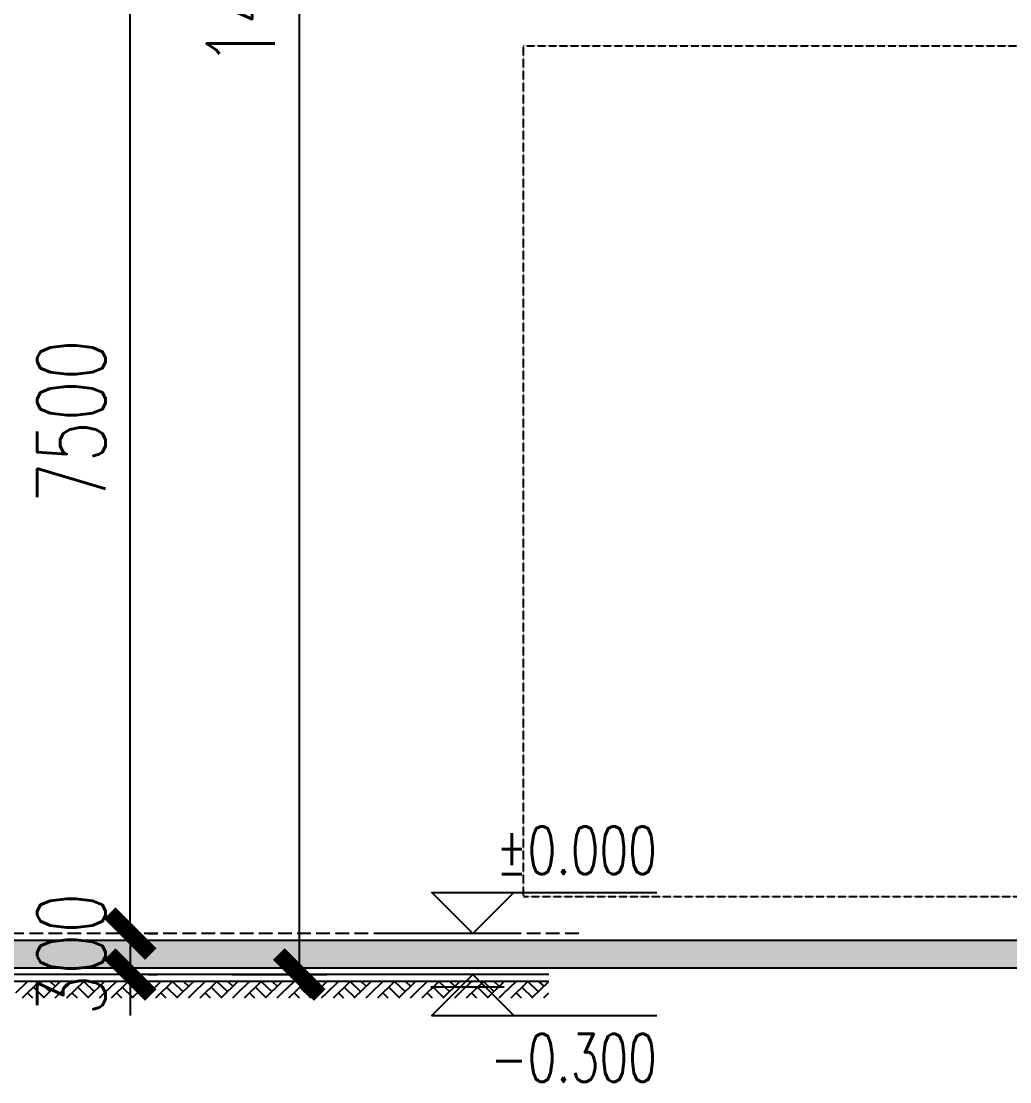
# Model space of a CAD drawing. Extents: x 220580 to 2027826, y -309201 to 71987.
# Drawn here: x 293278 to 300513, y -166364 to -158600 of the extents above; entities that cross this region are included whole.
import ezdxf
from ezdxf.enums import TextEntityAlignment as Align

# ---------------------------------------------------------------- set-up
doc = ezdxf.new("R2010")
doc.units = 0
for name, pattern in [('20剖面图$0$DASH', [0.35, 0.25, -0.1]), ('DASH', [0.35, 0.25, -0.1]), ('ZN-DOT', [0.25, 0, -0.25])]:
    doc.linetypes.add(name, pattern=pattern)
for name, color, linetype in [('!ZN6-层高线-8', 8, 'ZN-DOT'), ('20剖面图$0$A-HATCH-1', 252, 'Continuous'), ('20剖面图$0$A-HATCH-2', 251, 'Continuous'), ('20剖面图$0$AS-COLN', 6, 'Continuous'), ('20剖面图$0$AS-WALL', 40, 'Continuous'), ('20剖面图$0$DIM_ELEV', 3, 'Continuous'), ('3符号', 173, 'Continuous'), ('DIM', 173, 'Continuous')]:
    doc.layers.add(name, color=color, linetype=linetype)
doc.styles.add('DHTEXT-1', font='ROMANS.shx', dxfattribs={"width": 0.7, "bigfont": 'CHINESE.shx'})
doc.styles.add('卓越符号', font='ROMANS.shx', dxfattribs={"width": 0.7, "bigfont": 'CHINESE.shx'})
doc.dimstyles.new('ZN3', dxfattribs={"dimscale": 3, "dimtxt": 2.5, "dimasz": 1.5, "dimexe": 1, "dimexo": 2, "dimgap": 0.9, "dimtad": 1, "dimdec": 0, "dimdsep": 46, "dimtxsty": 'DHTEXT-1', "dimblk": 'ARCHTICK', "dimcen": 2.5, "dimclrd": 173, "dimclre": 173, "dimclrt": 7, "dimazin": 2, "dimtfac": 1, "dimtix": 1, "dimtmove": 2, "dimatfit": 3, "dimfxl": 0, "dimarcsym": 0})

# ---------------------------------------------------------------- blocks, each defined once
blk = doc.blocks.new('_ArchTick')
at = {"color": 0, "linetype": 'ByBlock', "const_width": 0.4}
blk.add_lwpolyline([(-0.5, -0.5), (0.5, 0.5)], dxfattribs=at)
blk = doc.blocks.new('*D543')
at = {"layer": 'Defpoints', "color": 0, "ltscale": 30, "transparency": 16777216}
for p in [(293805.9782617433, -157779.3509701894), (294075.9782617356, -157779.3509701894), (293805.9782617433, -165279.3509701894)]:
    blk.add_point(p, dxfattribs=at)
at = {"layer": 'DIM', "color": 173, "linetype": 'ByBlock', "lineweight": -2, "ltscale": 30, "transparency": 16777216}
for p, q in [((294075.9782617356, -165279.3509701894), (294075.9782617356, -157779.3509701894)), ((294205.9782617433, -157779.3509701894), (294275.9782617356, -157779.3509701894)), ((294205.9782617433, -165279.3509701894), (294275.9782617356, -165279.3509701894))]:
    blk.add_line(p, q, dxfattribs=at)
at = {"layer": 'DIM', "color": 173, "lineweight": -2, "ltscale": 30, "transparency": 16777216, "xscale": 300, "yscale": 300, "zscale": 300}
for p, rotation in [((294075.9782617356, -157779.3509701894), 90), ((294075.9782617356, -165279.3509701894), 270)]:
    blk.add_blockref('_ArchTick', p, dxfattribs=dict(at, rotation=rotation))
at = {"layer": 'DIM', "color": 7, "ltscale": 30, "transparency": 16777216, "insert": (293645.9782617355, -161529.3509701895), "char_height": 500, "attachment_point": 5, "rotation": 90, "style": 'DHTEXT-1'}
blk.add_mtext('7500', dxfattribs=at)
blk = doc.blocks.new('*D991')
at = {"layer": 'Defpoints', "color": 0, "ltscale": 30, "transparency": 16777216}
for p in [(294424.0812249152, -150779.3509701896), (295314.4072901988, -150779.3509701896), (294424.0812249152, -165579.3509701899)]:
    blk.add_point(p, dxfattribs=at)
at = {"layer": 'DIM', "color": 173, "linetype": 'ByBlock', "lineweight": -2, "ltscale": 30, "transparency": 16777216}
for p, q in [((294824.0812249152, -150779.3509701896), (295514.4072901988, -150779.3509701896)), ((295314.4072901988, -165579.3509701899), (295314.4072901988, -150779.3509701896)), ((294824.0812249152, -165579.3509701899), (295514.4072901988, -165579.3509701899))]:
    blk.add_line(p, q, dxfattribs=at)
at = {"layer": 'DIM', "color": 173, "lineweight": -2, "ltscale": 30, "transparency": 16777216, "xscale": 300, "yscale": 300, "zscale": 300}
for p, rotation in [((295314.4072901988, -150779.3509701896), 90), ((295314.4072901988, -165579.3509701899), 270)]:
    blk.add_blockref('_ArchTick', p, dxfattribs=dict(at, rotation=rotation))
at = {"layer": 'DIM', "color": 7, "ltscale": 30, "transparency": 16777216, "insert": (294884.4072901987, -158179.3509701898), "char_height": 500, "attachment_point": 5, "rotation": 90, "style": 'DHTEXT-1'}
blk.add_mtext('14800', dxfattribs=at)
blk = doc.blocks.new('20剖面图$0$$LinePat$素土夯实')
at = {"color": 0}
for p, q in [((0, -210.0000000002183), (210.0000000002183, 0)), ((120.0000000004366, -300), (420.0000000004366, 0)), ((420.0000000004366, 0), (607.5000000004366, -187.5)), ((495.0000000004366, -300), (795.0000000008258, 0)), ((615.0000000006003, 0), (705.0000000005821, -89.99999999998181)), ((314.9999999997817, -105.0000000001091), (502.4999999997817, -292.5000000001091)), ((210.0000000002183, -209.9999999999454), (300, -300)), ((705.0000000010441, -300), (795.0000000008258, -210.0000000002183))]:
    blk.add_line(p, q, dxfattribs=at)
blk = doc.blocks.new('20250825140909')
at = {"layer": '20剖面图$0$AS-WALL', "color": 8}
for points in [[(5346.995718424907, -300.0000000002328), (799.9999961992726, -300.0000000002328), (-2150.015116352239, -5.119915141578531)], [(5346.995718424907, -350.0000000002328), (797.5055537743028, -350.0000000002328), (-2150.015116352239, -55.36942586861551)]]:
    blk.add_lwpolyline(points, dxfattribs=at)
at = {"layer": '20剖面图$0$DIM_ELEV'}
blk.add_line((4483.570222597336, -390.0000000004657), (5019.970222597243, -390.0000000004657), dxfattribs=at)
at = {"layer": '20剖面图$0$A-HATCH-2', "color": 8, "xscale": 0.408759224137096, "yscale": 0.4, "zscale": 0.4}
for p in [(1447.432720152894, -350.0000000002328), (1772.39630334219, -350.0000000002328), (2097.359886531718, -350.0000000002328), (2422.323469721014, -350.0000000002328), (2747.287052910309, -350.0000000002328), (3072.250636099605, -350.0000000002328), (3397.2142192889, -350.0000000002328), (3722.177802478196, -350.0000000002328), (4047.141385667492, -350.0000000002328), (4372.10496885702, -350.0000000002328), (4697.068552046316, -350.0000000002328), (5022.032135235611, -350.0000000002328)]:
    blk.add_blockref('20剖面图$0$$LinePat$素土夯实', p, dxfattribs=at)
blk = doc.blocks.new('20250828132035')
at = {"layer": '20剖面图$0$A-HATCH-1'}
h = blk.add_hatch(dxfattribs=at)
h.set_pattern_fill('混凝土', color=256, scale=50)
h.set_pattern_definition([(49.99999999999999, (1654310.399681513, -568157.4520265867), (358.6300913003767, -31.37606749129755), [37.5, -412.5]), (355, (1654310.399681513, -568157.4520265867), (-69.3756668065, 376.0960668500059), [30, -330]), (100.4514, (1654340.285521512, -568160.0666965868), (289.2546908570108, 344.7197710304768), [31.870095, -350.571056]), (46.18420000000001, (1654310.399681513, -568057.4520265867), (533.6205243128222, -82.75950716450905), [56.25, -618.75]), (96.6356, (1654354.868054013, -568064.3486800869), (467.3313527743517, 487.0589354502209), [47.805144, -525.8565]), (351.1842, (1654310.399681513, -568057.4520265867), (467.3309725668136, 487.0593004626623), [45, -495]), (21, (1654360.399681513, -568082.4520265867), (298.4535260592309, -201.3094453326694), [37.5, -412.5]), (326.0000000000001, (1654360.399681513, -568082.4520265867), (121.6576659607909, 362.5750225234265), [30, -330]), (71.4514, (1654385.270798013, -568099.2278295867), (420.111314290745, 161.2652483549762), [31.870095, -350.571056]), (37.50000000000001, (1654310.399681513, -568157.4520265867), (6.079927658645334, 166.4469269156558), [0, -326, 0, -335, 0, -331.25]), (7.499999999999999, (1654310.399681513, -568157.4520265867), (131.5347687210743, 197.2058559411801), [0, -191, 0, -318.5, 0, -126.25]), (327.5, (1654198.899681513, -568157.4520265867), (266.9112180862045, -11.27743586718988), [0, -125, 0, -390, 0, -517.5]), (317.5, (1654148.899681513, -568157.4520265867), (291.5930846711931, 50.05249116615887), [0, -162.5, 0, -259, 0, -367.5])])
h.paths.add_polyline_path([(-15000.00001485157, -200.0000000627479), (1.001171767711639e-08, -200.0000000461005), (1.001171767711639e-08, -4.598405212163925e-08), (-15000.00001485157, -6.263144314289093e-08)])
at = {"color": 6, "linetype": '20剖面图$0$DASH'}
blk.add_lwpolyline([(-599.9999999022111, 319.9607165252091), (-10299.99999990361, 319.9607165259076), (-10299.99999990338, 6549.999996635946), (-599.999999903841, 6549.999996635714), (-599.9999999022111, 319.9607165252091)], dxfattribs=at)
at = {"layer": '20剖面图$0$AS-COLN'}
blk.add_lwpolyline([(-15300.00001485134, -200.0000000626314), (0, -200.0000001221197), (0, -1.221196725964546e-07), (-15300.00001485134, -6.263144314289093e-08)], dxfattribs=at)
blk = doc.blocks.new('*U432')
at = {"ltscale": 10}
blk.add_line((3.475418460839144, 0), (-6.849329135392864, 0), dxfattribs=at)
blk.add_lwpolyline([(3, 3), (0, 0), (-3, 3), (13.45001028573552, 3)])
at = {"color": 0, "style": '卓越符号', "width": 0.7, "flags": 8}
blk.add_attdef('±0.000', text='', height=3.5, dxfattribs=at).set_placement((13.45001028573552, 4.349999999998545), align=Align.RIGHT)
blk = doc.blocks.new('*U433')
at = {"ltscale": 10}
blk.add_line((3.475418460839144, 0), (-6.849329135392864, 0), dxfattribs=at)
blk.add_lwpolyline([(3, -3), (0, 0), (-3, -3), (13.45001028573552, -3)])
at = {"color": 0, "style": '卓越符号', "width": 0.7, "flags": 8}
blk.add_attdef('±0.000', text='', height=3.5, dxfattribs=at).set_placement((13.45001028573552, -7.849999999998546), align=Align.RIGHT)
blk = doc.blocks.new('*D993')
at = {"layer": 'Defpoints', "color": 0, "ltscale": 30, "transparency": 16777216}
for p in [(293805.9782617433, -165279.3509701894), (293805.9782617433, -165579.3509701897), (294075.9782617358, -165579.3509701897)]:
    blk.add_point(p, dxfattribs=at)
at = {"layer": 'DIM', "color": 173, "linetype": 'ByBlock', "lineweight": -2, "ltscale": 30, "transparency": 16777216}
for p, q in [((294075.9782617358, -165279.3509701894), (294075.9782617358, -164979.3509701894)), ((294075.9782617358, -165279.3509701894), (294075.9782617358, -165579.3509701897)), ((294205.9782617433, -165279.3509701894), (294275.9782617358, -165279.3509701894)), ((294075.9782617358, -165579.3509701897), (294075.9782617358, -165879.3509701897)), ((294205.9782617433, -165579.3509701897), (294275.9782617358, -165579.3509701897))]:
    blk.add_line(p, q, dxfattribs=at)
at = {"layer": 'DIM', "color": 173, "lineweight": -2, "ltscale": 30, "transparency": 16777216, "xscale": 300, "yscale": 300, "zscale": 300}
for p, rotation in [((294075.9782617358, -165279.3509701894), 270), ((294075.9782617358, -165579.3509701897), 90)]:
    blk.add_blockref('_ArchTick', p, dxfattribs=dict(at, rotation=rotation))
at = {"layer": 'DIM', "color": 7, "ltscale": 30, "transparency": 16777216, "insert": (293645.9782617356, -165429.3509701896), "char_height": 500, "attachment_point": 5, "rotation": 90, "style": 'DHTEXT-1'}
blk.add_mtext('300', dxfattribs=at)

msp = doc.modelspace()

# ---------------------------------------------------------------- dimensions: what is measured, and where the dimension line sits
at = {"layer": 'DIM', "ltscale": 30}
for p1, p2, distance, picture, middle in [((294424.0812249151, -165579.3509701898), (294424.0812249151, -150779.3509701895), -890.3260652836761, '*D991', (294884.4072901987, -158179.3509701898)), ((293805.9782617432, -165279.3509701894), (293805.9782617432, -157779.3509701894), -269.9999999923748, '*D543', (293645.9782617355, -161529.3509701895))]:
    dim = msp.add_aligned_dim(p1=p1, p2=p2, distance=distance, dimstyle='ZN3', override={"dimscale": 200}, dxfattribs=at)
    dim.commit()
    dim.dimension.update_dxf_attribs({"geometry": picture, "text_midpoint": middle})

# ---------------------------------------------------------------- next in the draw order: block references
at = {"ltscale": 1000}
msp.add_blockref('20250825140909', (291791.6890737582, -165279.3509701894), dxfattribs=at)

# ---------------------------------------------------------------- next in the draw order: block references
at = {"ltscale": 30}
msp.add_blockref('20250828132035', (307254.3708561072, -165329.3509701265), dxfattribs=at)

# ---------------------------------------------------------------- next in the draw order: linework, layer by layer
at = {"layer": '!ZN6-层高线-8', "linetype": 'DASH', "ltscale": 400}
msp.add_line((297358.0228807887, -165279.3509701894), (286319.6129471196, -165279.3509701894), dxfattribs=at)

# ---------------------------------------------------------------- next in the draw order: block references
at = {"layer": '3符号', "color": 7}
ref = msp.add_blockref('*U432', (296584.5973849616, -165279.3509701898), dxfattribs=dict(at, xscale=100, yscale=100, zscale=100))
ref.add_attrib('±0.000', '%%P0.000', dxfattribs={"layer": '0', "color": 0, "height": 350, "style": '卓越符号', "width": 0.7}).set_placement((297929.5984135351, -164844.35097019), align=Align.RIGHT)
ref = msp.add_blockref('*U433', (296584.5973849616, -165579.3509701896), dxfattribs=dict(at, xscale=100, yscale=100, zscale=100))
ref.add_attrib('±0.000', '-0.300', dxfattribs={"layer": '0', "color": 0, "height": 350, "style": '卓越符号', "width": 0.7}).set_placement((297929.5984135351, -166364.3509701895), align=Align.RIGHT)

# ---------------------------------------------------------------- next in the draw order: dimensions: what is measured, and where the dimension line sits
at = {"layer": 'DIM', "ltscale": 30}
dim = msp.add_aligned_dim(p1=(293805.9782617432, -165279.3509701894), p2=(293805.9782617432, -165579.3509701896), distance=269.9999999926076, dimstyle='ZN3', override={"dimscale": 200}, dxfattribs=at)
dim.commit()
dim.dimension.update_dxf_attribs({"geometry": '*D993', "text_midpoint": (293645.9782617356, -165429.3509701896)})

doc.saveas('drawing.dxf')
